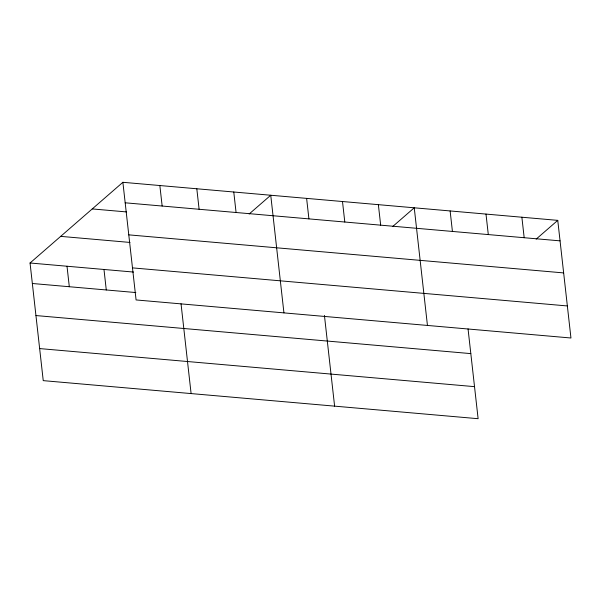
<?xml version="1.0" encoding="UTF-8"?>
<svg xmlns="http://www.w3.org/2000/svg" width="601" height="601" viewBox="0 0 601 601"><rect width="100%" height="100%" fill="white"/><g stroke="black" fill="none" stroke-linecap="round" stroke-linejoin="round"><path stroke-width="0.9" d="M468.044 328.882L478.118 418.702L43.242 380.636L30.05 262.998L122.882 182.298L557.758 220.364L570.95 338.002L136.081 299.944L122.882 182.298M249.16 214.001L270.743 195.242L283.935 312.881M392.663 226.562L414.247 207.803L427.446 325.441M536.167 239.123L557.758 220.364M125.181 202.8L560.057 240.858M92.246 208.93L126.443 211.92M128.779 234.856L563.648 272.914M60.686 236.366L129.996 242.436M132.483 267.881L567.352 305.947M30.05 262.998L133.55 272.058M32.349 283.492L135.849 292.552M35.947 315.555L470.816 353.613M39.651 348.58L474.52 386.646M521.878 217.224L524.177 237.718M485.999 214.084L488.297 234.578M450.126 210.943L452.425 231.438M378.367 204.663L380.673 225.157M342.495 201.523L344.794 222.017M324.427 315.405L334.607 406.141M306.615 198.383L308.914 218.877M233.774 192.004L236.073 212.506M196.812 188.767L199.111 209.268M181.029 303.76L191.103 393.58M159.851 185.536L162.15 206.03M103.981 269.466L106.279 289.967M67.011 266.235L69.31 286.73"/></g></svg>
